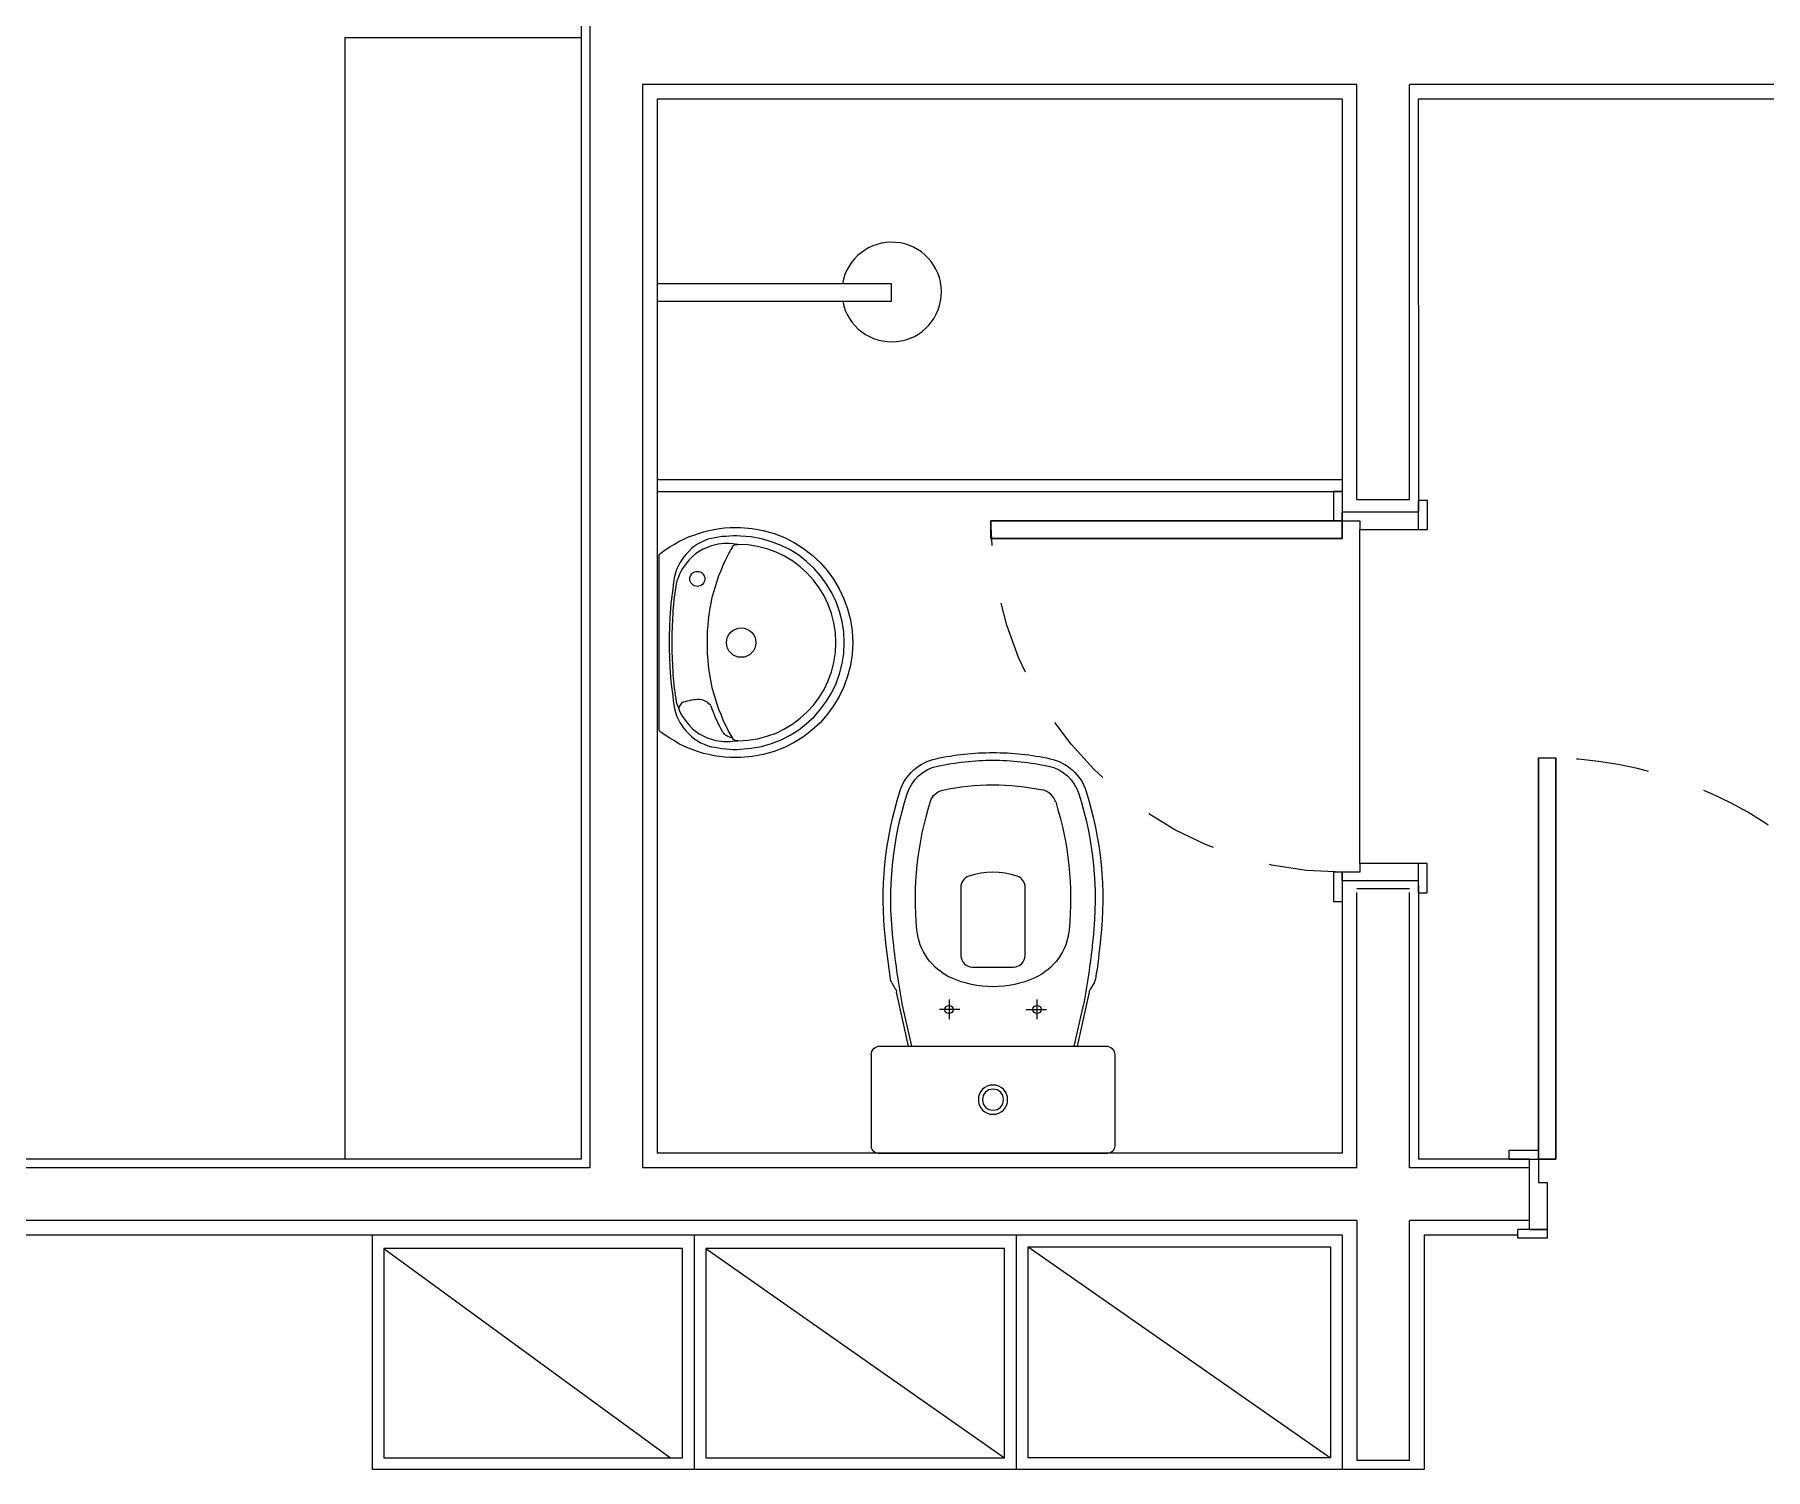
# Model space of a CAD drawing. Header units: millimetres. Extents: x 188.6 to 263.2, y 40.1 to 120.1.
# Drawn here: x 217.963 to 220.919, y 89.595 to 92.045 of the extents above; entities that cross this region are included whole.
import ezdxf

# ---------------------------------------------------------------- set-up
doc = ezdxf.new("R2010")
doc.units = ezdxf.units.MM
doc.linetypes.add('_XREF_APTOS 603 E 604$0$HIDDEN2', pattern=[0.1875, 0.125, -0.0625])
doc.linetypes.add('_XREF_APTOS 603 E 604$0$XREF-TIPO$0$HIDDEN2', pattern=[0.1875, 0.125, -0.0625])
for name, color, linetype in [('_XREF_APTOS 603 E 604$0$A-MC-ALVENARIA', 8, 'Continuous'), ('_XREF_APTOS 603 E 604$0$L-MC-LAYOUT MOLHADO', 8, 'Continuous'), ('_XREF_APTOS 603 E 604$0$R-MC-REBOCO', 8, 'Continuous'), ('_XREF_APTOS 603 E 604$0$V-MC-VISTA2', 8, 'Continuous'), ('_XREF_APTOS 603 E 604$0$XREF-TIPO$0$E-MC-ESQUADRIAS', 8, 'Continuous'), ('_XREF_APTOS 603 E 604$0$XREF-TIPO$0$V-MC-VISTA2', 8, 'Continuous'), ('ARQ', 8, 'Continuous')]:
    doc.layers.add(name, color=color, linetype=linetype)
doc.layers.add('_XREF_APTOS 603 E 604$0$L-MC-LAYOUT', color=8, linetype='Continuous', lineweight=5)

# ---------------------------------------------------------------- blocks, each defined once
blk = doc.blocks.new('_XREF_APTOS 603 E 604$0$CHUVEIRO')
for p, q in [((216.39, 104.5199), (216.39, 104.9199)), ((216.39, 104.9199), (216.42, 104.9199)), ((216.42, 104.9199), (216.42, 104.5199))]:
    blk.add_line(p, q)
at = {"extrusion": (0, 0, -1)}
blk.add_ellipse((216.4058, 104.9204), major_axis=(-0.0851, 0), ratio=1, start_param=4.898771, end_param=10.827741, dxfattribs=at)
blk = doc.blocks.new('_XREF_APTOS 603 E 604$0$XREF-TIPO$0$A$C281A5909')
at = {"layer": 'ARQ'}
for p, q in [((0.05, 0.755), (0.08, 0.755)), ((0.05, 0.155), (0.05, 0.755)), ((0.08, 0.755), (0.05, 0.755)), ((0.05, 0.755), (0.05, 0.155)), ((0.08, 0.755), (0.08, 0.155)), ((0.08, 0.155), (0.08, 0.755)), ((0.035, 0.025), (0.035, 0.155)), ((0.08, 0.155), (0.05, 0.155)), ((0.05, 0.155), (0.08, 0.155)), ((0.665, 0.025), (0.665, 0.155)), ((0.635, 0.125), (0.065, 0.125))]:
    blk.add_line(p, q, dxfattribs=at)
at = {"layer": 'ARQ', "lineweight": 13}
for p, q in [((0, 0.155), (0, 0.17)), ((0, 0.17), (0.05, 0.17)), ((0, 0.155), (0.05, 0.155)), ((0.05, 0.155), (0.035, 0.155)), ((0.05, 0.155), (0.05, 0.125)), ((0.65, 0.155), (0.65, 0.17)), ((0.65, 0.17), (0.7, 0.17)), ((0.665, 0.155), (0.65, 0.155)), ((0.65, 0.125), (0.65, 0.155)), ((0.65, 0.155), (0.7, 0.155)), ((0.7, 0.17), (0.7, 0.155)), ((0.05, 0.125), (0.065, 0.125)), ((0.065, 0.125), (0.065, 0.0095)), ((0.635, 0.025), (0.635, 0.125)), ((0.635, 0.125), (0.65, 0.125)), ((0.065, 0.0345), (0.065, 0.0195)), ((0.635, 0.01), (0.635, 0.0325)), ((0.015, 0.0095), (0.015, 0.025)), ((0.065, 0.025), (0.015, 0.025)), ((0.065, 0.0095), (0.015, 0.0095)), ((0.685, 0.025), (0.635, 0.025)), ((0.685, 0.01), (0.635, 0.01)), ((0.685, 0.025), (0.685, 0.01))]:
    blk.add_line(p, q, dxfattribs=at)
at = {"layer": 'ARQ', "color": 8, "linetype": '_XREF_APTOS 603 E 604$0$XREF-TIPO$0$HIDDEN2'}
blk.add_arc((0.05, 0.155), 0.6, 0, 90, dxfattribs=at)
blk = doc.blocks.new('_XREF_APTOS 603 E 604$0$A$C433F3541')
at = {"layer": 'ARQ'}
for p, q in [((0.05, 0.135), (0.05, 0.82)), ((0.05, 0.82), (0.05, 0.135)), ((0.05, 0.82), (0.08, 0.82)), ((0.08, 0.82), (0.08, 0.135)), ((0.08, 0.135), (0.08, 0.82)), ((0, 0.15), (0.05, 0.15)), ((0, 0.135), (0, 0.15)), ((0.75, 0.15), (0.8, 0.15)), ((0.75, 0.135), (0.75, 0.15)), ((0.8, 0.15), (0.8, 0.135)), ((0, 0.135), (0.05, 0.135)), ((0.035, 0.015), (0.035, 0.135)), ((0.05, 0.14), (0.05, 0.095)), ((0.08, 0.135), (0.05, 0.135)), ((0.05, 0.135), (0.08, 0.135)), ((0.75, 0.095), (0.75, 0.14)), ((0.765, 0.135), (0.75, 0.135)), ((0.75, 0.135), (0.8, 0.135)), ((0.765, 0.135), (0.765, 0.015)), ((0.05, 0.095), (0.065, 0.095)), ((0.065, 0.095), (0.065, 0.015)), ((0.735, 0.095), (0.75, 0.095)), ((0.735, 0.015), (0.735, 0.095)), ((0.015, 0), (0.015, 0.015)), ((0.065, 0.015), (0.015, 0.015)), ((0.065, 0), (0.015, 0)), ((0.035, 0.015), (0.065, 0.015)), ((0.065, 0.015), (0.065, 0)), ((0.735, 0), (0.735, 0.015)), ((0.735, 0.015), (0.775, 0.015)), ((0.785, 0.015), (0.735, 0.015)), ((0.785, 0), (0.735, 0)), ((0.785, 0.015), (0.785, 0))]:
    blk.add_line(p, q, dxfattribs=at)
at = {"layer": 'ARQ', "color": 8, "linetype": '_XREF_APTOS 603 E 604$0$HIDDEN2'}
blk.add_arc((0.0627, 0.1328), 0.6873, 0.1848, 91.0562, dxfattribs=at)
blk = doc.blocks.new('_XREF_APTOS 603 E 604$0$A$C50AA2380')
at = {"layer": '_XREF_APTOS 603 E 604$0$L-MC-LAYOUT', "extrusion": (0, 0, -1)}
for p, q in [((0.0686, 0.2914), (0.0745, 0.2813)), ((0.0972, 0.1833), (0.0767, 0.2756)), ((0.3854, 0.1833), (0.4059, 0.2756)), ((0.414, 0.2914), (0.4081, 0.2813)), ((0.1846, 0.2457), (0.1498, 0.2457)), ((0.1663, 0.2627), (0.1663, 0.2293)), ((0.2979, 0.2457), (0.3328, 0.2457)), ((0.3163, 0.2627), (0.3163, 0.2293)), ((0.0484, 0.1833), (0.4342, 0.1833)), ((0.0334, 0.1683), (0.0334, 0.0123)), ((0.4492, 0.1683), (0.4492, 0.0123)), ((0.0454, 0.0003), (0.4372, 0.0003))]:
    blk.add_line(p, q, dxfattribs=at)
at = {"layer": '_XREF_APTOS 603 E 604$0$L-MC-LAYOUT', "color": 9, "extrusion": (0, 0, -1)}
for p, q in [((0.1025, 0.1833), (0.0864, 0.2557)), ((0.3801, 0.1833), (0.3962, 0.2557))]:
    blk.add_line(p, q, dxfattribs=at)
blk.add_lwpolyline([(-0.2001, 0.4735, -0.323845), (-0.1863, 0.4545), (-0.1863, 0.3382, -0.414214), (-0.2063, 0.3182), (-0.2763, 0.3182, -0.414214), (-0.2963, 0.3382), (-0.2963, 0.4545, -0.000018), (-0.2963, 0.4545, -0.323824), (-0.2825, 0.4735, -0.160379), (-0.2001, 0.4735, 0.160379)], format="xyb", dxfattribs=at)
at = {"layer": '_XREF_APTOS 603 E 604$0$L-MC-LAYOUT', "extrusion": (0, 0, -1)}
blk.add_lwpolyline([(-0.3127, 0.2999, 0.105502), (-0.2413, 0.2847, 0.105502), (-0.1699, 0.2999)], format="xyb", dxfattribs=at)
at = {"layer": '_XREF_APTOS 603 E 604$0$L-MC-LAYOUT'}
for centre in [(0.1663, 0.2457), (0.3163, 0.2457)]:
    blk.add_circle(centre, 0.007, dxfattribs=at)
at = {"layer": '_XREF_APTOS 603 E 604$0$L-MC-LAYOUT', "extrusion": (0, 0, -1)}
for radius in [0.025, 0.018]:
    blk.add_circle((-0.2413, 0.0918), radius, dxfattribs=at)
for centre, radius, start, end in [((-0.2412, 0.2221), 0.4624, 77.837, 90.0069), ((-0.2413, 0.2221), 0.4624, 89.9931, 102.163), ((-0.1613, 0.593), 0.083, 17.5138, 77.8297), ((-0.3213, 0.593), 0.083, 102.1703, 162.4862), ((-0.2413, 0.2221), 0.4074, 77.8291, 90.0002), ((-0.2412, 0.2222), 0.4074, 90.0119, 102.0081), ((-0.6665, 0.4336), 0.6127, 353.7289, 17.51), ((-0.6665, 0.4337), 0.5577, 354.6802, 17.5085), ((-0.1613, 0.593), 0.028, 17.5066, 77.8279), ((0.1839, 0.4337), 0.5577, 162.6211, 185.3198), ((0.1839, 0.4336), 0.6127, 162.49, 186.2711), ((-1.5608, 0.5207), 1.5111, 351.5285, 354.1727), ((-0.2107, 0.3912), 0.0999, 294.0885, 354.6746), ((-0.2719, 0.3912), 0.0999, 185.3254, 245.9115), ((1.08, 0.5212), 1.513, 185.8403, 188.4774), ((-0.0859, 0.3014), 0.02, 329.8981, 351.5901), ((-0.3966, 0.3014), 0.02, 188.5565, 210.108), ((-0.0572, 0.2713), 0.02, 149.925, 167.6324), ((-0.4255, 0.2712), 0.0201, 12.5492, 30.1035), ((-0.0484, 0.1683), 0.015, 359.9948, 90.0052), ((-0.4342, 0.1683), 0.015, 89.9948, 180.0052), ((-0.0454, 0.0123), 0.012, 270.0046, 359.9954), ((-0.4372, 0.0123), 0.012, 180.0046, 269.9954)]:
    blk.add_arc(centre, radius, start, end, dxfattribs=at)
at = {"layer": '_XREF_APTOS 603 E 604$0$L-MC-LAYOUT', "color": 9, "extrusion": (0, 0, -1)}
for centre, radius, start, end in [((-0.1613, 0.593), 0.07, 17.5106, 77.832), ((-0.2413, 0.2221), 0.4494, 77.8311, 90.0006), ((-0.2413, 0.2221), 0.4494, 89.9994, 102.1689), ((-0.3213, 0.593), 0.07, 102.168, 162.4894), ((-0.6665, 0.4337), 0.5997, 353.7335, 17.5088), ((0.1839, 0.4337), 0.5997, 162.4912, 186.2665), ((-1.5611, 0.5234), 1.4988, 349.7178, 354.049), ((1.0785, 0.5234), 1.4988, 185.951, 190.2822)]:
    blk.add_arc(centre, radius, start, end, dxfattribs=at)
at = {"layer": '_XREF_APTOS 603 E 604$0$L-MC-LAYOUT'}
blk.add_arc((0.3197, 0.5913), 0.03, 17.3789, 77.9919, dxfattribs=at)
blk = doc.blocks.new('_XREF_APTOS 603 E 604$0$Lavatorio')
at = {"layer": 'ARQ'}
blk.add_line((-0.1584, 0), (0.1584, 0), dxfattribs=at)
for points in [[(0.1584, 0), (0.1584, 0), (0.1606, 0), (0.1623, -0.0006), (0.1634, -0.0017), (0.1645, -0.0033), (0.1645, -0.0033), (0.1705, -0.011), (0.1761, -0.0193), (0.181, -0.0281), (0.186, -0.0364), (0.1904, -0.0453), (0.1943, -0.0541), (0.1976, -0.0635), (0.2009, -0.0723), (0.2037, -0.0817), (0.2059, -0.0916), (0.2081, -0.101), (0.2097, -0.1109), (0.2108, -0.1203), (0.2114, -0.1303), (0.2114, -0.1402), (0.2114, -0.1501), (0.2114, -0.1501), (0.2097, -0.1711), (0.2059, -0.1915), (0.2004, -0.2114), (0.1932, -0.2302), (0.1838, -0.2484), (0.1733, -0.2655), (0.1612, -0.2809), (0.1474, -0.2958), (0.1325, -0.3091), (0.1165, -0.3207), (0.0988, -0.3312), (0.0806, -0.3394), (0.0618, -0.3466), (0.0419, -0.3516), (0.021, -0.3549), (0, -0.356)], [(0, -0.356), (0, -0.356), (-0.0215, -0.3549), (-0.0419, -0.3516), (-0.0618, -0.3466), (-0.0811, -0.3394), (-0.0993, -0.3312), (-0.1165, -0.3207), (-0.1325, -0.3091), (-0.1474, -0.2958), (-0.1612, -0.2809), (-0.1733, -0.2655), (-0.1838, -0.2484), (-0.1932, -0.2302), (-0.2004, -0.2114), (-0.2059, -0.1915), (-0.2097, -0.1711), (-0.2114, -0.1501), (-0.2114, -0.1501), (-0.2114, -0.1402), (-0.2114, -0.1303), (-0.2108, -0.1203), (-0.2097, -0.1109), (-0.2081, -0.101), (-0.2059, -0.0916), (-0.2037, -0.0817), (-0.2009, -0.0723), (-0.1976, -0.0635), (-0.1943, -0.0541), (-0.1904, -0.0453), (-0.186, -0.0364), (-0.181, -0.0281), (-0.1761, -0.0193), (-0.1705, -0.011), (-0.1645, -0.0033), (-0.1645, -0.0033), (-0.1634, -0.0017), (-0.1623, -0.0006), (-0.1606, 0), (-0.1584, 0)], [(0, -0.3405), (0, -0.3405), (0.0199, -0.3394), (0.0386, -0.3367), (0.0574, -0.3317), (0.0751, -0.3256), (0.0916, -0.3174), (0.1076, -0.308), (0.1225, -0.2969), (0.1363, -0.2848), (0.149, -0.271), (0.1606, -0.2567), (0.1705, -0.2406), (0.1788, -0.2241), (0.1855, -0.2064), (0.191, -0.1882), (0.1943, -0.1694), (0.1959, -0.1496), (0.1959, -0.1496), (0.1965, -0.143), (0.1965, -0.1358), (0.1959, -0.1292), (0.1954, -0.1225), (0.1948, -0.1159), (0.1937, -0.1093), (0.1926, -0.1027), (0.1915, -0.096), (0.1915, -0.096), (0.1899, -0.0894), (0.1871, -0.0828), (0.1843, -0.0767), (0.181, -0.0706), (0.1772, -0.0651), (0.1728, -0.0596), (0.1678, -0.0546), (0.1628, -0.0497), (0.1628, -0.0497), (0.1579, -0.0453), (0.1523, -0.0414), (0.1468, -0.0381), (0.1407, -0.0348), (0.1347, -0.032), (0.128, -0.0298), (0.1214, -0.0281), (0.1148, -0.027), (0.1148, -0.027), (0.1065, -0.0259), (0.0977, -0.0248), (0.0894, -0.0237), (0.0806, -0.0226), (0.0718, -0.0215), (0.0629, -0.021), (0.0546, -0.0199), (0.0458, -0.0193), (0.0458, -0.0193), (0.0403, -0.0193), (0.0348, -0.0188), (0.0287, -0.0188), (0.0232, -0.0188), (0.0171, -0.0182), (0.0116, -0.0182), (0.0055, -0.0182), (0, -0.0182), (0, -0.0182), (-0.0055, -0.0182), (-0.0116, -0.0182), (-0.0171, -0.0182), (-0.0226, -0.0188), (-0.0287, -0.0188), (-0.0342, -0.0188), (-0.0403, -0.0193), (-0.0458, -0.0193), (-0.0458, -0.0193), (-0.0546, -0.0199), (-0.0629, -0.021), (-0.0718, -0.0215), (-0.0806, -0.0226), (-0.0894, -0.0237), (-0.0977, -0.0248), (-0.1065, -0.0259), (-0.1148, -0.027), (-0.1148, -0.027), (-0.1214, -0.0281), (-0.128, -0.0298), (-0.1347, -0.032), (-0.1407, -0.0348), (-0.1468, -0.0381), (-0.1523, -0.0414), (-0.1579, -0.0453), (-0.1628, -0.0497), (-0.1628, -0.0497), (-0.1678, -0.0546), (-0.1728, -0.0596), (-0.1772, -0.0651), (-0.181, -0.0706), (-0.1843, -0.0767), (-0.1871, -0.0828), (-0.1899, -0.0894), (-0.1915, -0.096), (-0.1915, -0.096), (-0.1926, -0.1027), (-0.1937, -0.1093), (-0.1948, -0.1159), (-0.1954, -0.1225), (-0.1959, -0.1292), (-0.1965, -0.1358), (-0.1965, -0.143), (-0.1959, -0.1496), (-0.1959, -0.1496), (-0.1943, -0.1694), (-0.191, -0.1882), (-0.1855, -0.2064), (-0.1788, -0.2241), (-0.1705, -0.2406), (-0.1606, -0.2567), (-0.149, -0.271), (-0.1363, -0.2848), (-0.1225, -0.2969), (-0.1076, -0.308), (-0.0916, -0.3174), (-0.0751, -0.3256), (-0.0574, -0.3317), (-0.0386, -0.3367), (-0.0199, -0.3394), (0, -0.3405)], [(0.1744, -0.1341), (0.1744, -0.1341), (0.175, -0.1341), (0.1755, -0.1341), (0.1755, -0.1347), (0.1761, -0.1347), (0.1761, -0.1347), (0.1783, -0.1369), (0.1799, -0.1391), (0.1805, -0.1418), (0.1805, -0.1446), (0.1805, -0.1446), (0.181, -0.1396), (0.1816, -0.1347), (0.1821, -0.1292), (0.1821, -0.1242), (0.1821, -0.1192), (0.1816, -0.1137), (0.181, -0.1087), (0.1799, -0.1038), (0.1799, -0.1038), (0.1777, -0.096), (0.175, -0.0883), (0.1717, -0.0806), (0.1678, -0.0734), (0.1634, -0.0668), (0.1579, -0.0607), (0.1523, -0.0552), (0.1457, -0.0497), (0.1457, -0.0497), (0.1413, -0.0464), (0.1363, -0.0431), (0.1308, -0.0397), (0.1258, -0.0375), (0.1203, -0.0353), (0.1148, -0.0331), (0.1087, -0.0315), (0.1032, -0.0304), (0.1032, -0.0304), (0.0966, -0.0293), (0.0905, -0.0287), (0.0839, -0.0276), (0.0773, -0.027), (0.0712, -0.0265), (0.0646, -0.0259), (0.0585, -0.0254), (0.0519, -0.0248), (0.0453, -0.0243), (0.0392, -0.0243), (0.0326, -0.0237), (0.0259, -0.0237), (0.0193, -0.0232), (0.0132, -0.0232), (0.0066, -0.0232), (0, -0.0232), (0, -0.0232), (-0.0066, -0.0232), (-0.0132, -0.0232), (-0.0193, -0.0232), (-0.0259, -0.0237), (-0.0326, -0.0237), (-0.0392, -0.0243), (-0.0453, -0.0243), (-0.0519, -0.0248), (-0.0585, -0.0254), (-0.0646, -0.0259), (-0.0712, -0.0265), (-0.0773, -0.027), (-0.0839, -0.0276), (-0.0905, -0.0287), (-0.0966, -0.0293), (-0.1032, -0.0304), (-0.1032, -0.0304), (-0.1087, -0.0315), (-0.1148, -0.0331), (-0.1203, -0.0353), (-0.1258, -0.0375), (-0.1308, -0.0397), (-0.1358, -0.0431), (-0.1407, -0.0464), (-0.1452, -0.0497), (-0.1452, -0.0497), (-0.1518, -0.0552), (-0.1579, -0.0607), (-0.1628, -0.0668), (-0.1678, -0.0734), (-0.1717, -0.0806), (-0.175, -0.0883), (-0.1777, -0.096), (-0.1799, -0.1038), (-0.1799, -0.1038), (-0.181, -0.1087), (-0.1816, -0.1137), (-0.1821, -0.1192), (-0.1821, -0.1242), (-0.1821, -0.1292), (-0.1816, -0.1347), (-0.181, -0.1396), (-0.1805, -0.1446), (-0.1805, -0.1446), (-0.1805, -0.1418), (-0.1799, -0.1391), (-0.1783, -0.1369), (-0.1761, -0.1347), (-0.1761, -0.1347), (-0.1755, -0.1347), (-0.175, -0.1341), (-0.175, -0.1341), (-0.1744, -0.1341)], [(-0.1744, -0.1341), (-0.1744, -0.1341), (-0.1744, -0.1314), (-0.1739, -0.1292), (-0.1728, -0.1264), (-0.1717, -0.1242), (-0.1705, -0.122), (-0.1683, -0.1203), (-0.1667, -0.1187), (-0.1645, -0.117), (-0.1645, -0.117), (-0.1595, -0.1143), (-0.1545, -0.1115), (-0.149, -0.1087), (-0.1441, -0.1065), (-0.1385, -0.1038), (-0.133, -0.1016), (-0.128, -0.0999), (-0.1225, -0.0977), (-0.1225, -0.0977), (-0.1187, -0.096), (-0.1154, -0.0944), (-0.1126, -0.0916), (-0.1098, -0.0889), (-0.1082, -0.0856), (-0.1065, -0.0822), (-0.1054, -0.0784), (-0.1049, -0.0745), (-0.1049, -0.0745), (-0.1049, -0.0706), (-0.1054, -0.0668), (-0.1054, -0.0629), (-0.106, -0.0591), (-0.1071, -0.0552), (-0.1076, -0.0513), (-0.1087, -0.0475), (-0.1098, -0.0442), (-0.1098, -0.0442), (-0.1104, -0.0436), (-0.1104, -0.0431), (-0.1104, -0.0425), (-0.1109, -0.0419), (-0.1109, -0.0419), (-0.1137, -0.0392), (-0.1176, -0.037), (-0.1214, -0.0364), (-0.1253, -0.037)], [(0.1744, -0.1341), (0.1744, -0.1341), (0.1711, -0.1319), (0.1678, -0.1297), (0.1645, -0.128), (0.1606, -0.1264), (0.1606, -0.1264), (0.1512, -0.1214), (0.1418, -0.117), (0.1319, -0.1131), (0.1225, -0.1093), (0.1126, -0.106), (0.1027, -0.1027), (0.0927, -0.0999), (0.0828, -0.0971), (0.0723, -0.0949), (0.0624, -0.0933), (0.0519, -0.0916), (0.0414, -0.09), (0.0315, -0.0894), (0.021, -0.0883), (0.0105, -0.0883), (0, -0.0883), (0, -0.0883), (-0.0105, -0.0883), (-0.021, -0.0883), (-0.0315, -0.0894), (-0.0414, -0.09), (-0.0519, -0.0916), (-0.0624, -0.0933), (-0.0723, -0.0949), (-0.0828, -0.0971), (-0.0927, -0.0999), (-0.1027, -0.1027), (-0.1126, -0.106), (-0.1225, -0.1093), (-0.1319, -0.1131), (-0.1418, -0.117), (-0.1512, -0.1214), (-0.1606, -0.1264), (-0.1606, -0.1264), (-0.1645, -0.128), (-0.1678, -0.1297), (-0.1711, -0.1319), (-0.1744, -0.1341)]]:
    blk.add_lwpolyline(points, dxfattribs=at)
for centre, radius in [((0.1171, -0.0702), 0.0139), ((0, -0.1508), 0.0271)]:
    blk.add_circle(centre, radius, dxfattribs=at)
blk.add_arc((0, -0.1446), 0.1805, 180, 0, dxfattribs=at)
blk = doc.blocks.new('A$C0BE265FA')
at = {"layer": '_XREF_APTOS 603 E 604$0$A-MC-ALVENARIA'}
for p, q in [((7.5899, 4.2551), (7.5899, 2.2151)), ((8.9, 4.0651), (7.6799, 4.0651)), ((7.6799, 4.0651), (7.6799, 2.2151)), ((8.9, 3.3563), (8.9, 4.0651)), ((10.98, 4.0651), (8.9899, 4.0651)), ((8.99, 3.3563), (8.9899, 4.0651)), ((8.9, 3.3563), (8.99, 3.3563)), ((8.9, 2.6924), (8.99, 2.6924)), ((8.9, 2.2151), (8.9, 2.6852)), ((8.99, 2.2151), (8.99, 2.6852)), ((7.5899, 2.2151), (4.51, 2.2151)), ((8.9, 2.2151), (7.6799, 2.2151)), ((9.1949, 2.2151), (8.99, 2.2151)), ((9.0949, 2.2151), (9.0949, 2.2151)), ((8.9, 2.1251), (4.51, 2.1251)), ((8.9, 2.1251), (8.9, 1.7151)), ((9.1949, 2.1251), (8.99, 2.1251)), ((8.99, 1.7151), (8.99, 2.1251)), ((8.99, 1.7151), (8.9, 1.7151))]:
    blk.add_line(p, q, dxfattribs=at)
at = {"layer": '_XREF_APTOS 603 E 604$0$L-MC-LAYOUT'}
for p, q in [((7.2183, 2.1001), (7.2183, 1.7001)), ((7.7683, 2.1001), (7.7683, 1.7001)), ((7.7683, 2.1001), (7.7683, 1.7001)), ((8.3183, 2.1001), (8.3183, 1.7001)), ((8.3183, 2.1001), (8.3183, 1.7001)), ((8.875, 2.1001), (8.875, 1.7001)), ((7.2383, 2.0775), (7.7275, 1.7201)), ((7.7883, 2.0775), (8.2983, 1.7201)), ((8.3383, 2.0801), (8.855, 1.7201)), ((8.875, 1.7001), (7.2183, 1.7001))]:
    blk.add_line(p, q, dxfattribs=at)
for points in [[(7.1719, 4.1457), (7.5749, 4.1457), (7.5749, 2.2301), (7.1719, 2.2301)], [(7.7483, 2.0775), (7.2383, 2.0775), (7.2383, 1.7201), (7.7483, 1.7201)], [(8.2983, 2.0775), (7.7883, 2.0775), (7.7883, 1.7201), (8.2983, 1.7201)], [(8.3383, 2.0801), (8.855, 2.0801), (8.855, 1.7201), (8.3383, 1.7201)]]:
    blk.add_lwpolyline(points, close=True, dxfattribs=at)
at = {"layer": '_XREF_APTOS 603 E 604$0$R-MC-REBOCO'}
for p, q in [((7.5749, 4.2501), (7.5749, 2.2301)), ((8.875, 4.0401), (7.7049, 4.0401)), ((7.7049, 4.0401), (7.7049, 2.2401)), ((8.875, 4.0401), (8.875, 3.2913)), ((9.0049, 4.0401), (9.005, 3.3367)), ((11.005, 4.0401), (9.0049, 4.0401)), ((8.875, 3.3901), (7.7049, 3.3901)), ((8.875, 2.6971), (8.875, 2.2401)), ((9.005, 2.6971), (9.005, 2.2301)), ((7.5749, 2.2301), (4.515, 2.2301)), ((8.875, 2.2401), (7.7049, 2.2401)), ((9.1949, 2.2301), (9.005, 2.2301)), ((9.2399, 2.2301), (9.2099, 2.2301)), ((8.875, 2.1001), (4.495, 2.1001)), ((8.875, 2.1001), (8.875, 1.7001)), ((9.1749, 2.1001), (9.015, 2.1001)), ((9.015, 2.1001), (9.015, 1.7001)), ((9.015, 1.7001), (8.875, 1.7001))]:
    blk.add_line(p, q, dxfattribs=at)
at = {"layer": '_XREF_APTOS 603 E 604$0$XREF-TIPO$0$V-MC-VISTA2'}
blk.add_line((7.7049, 3.3701), (8.875, 3.3701), dxfattribs=at)
at = {"layer": '_XREF_APTOS 603 E 604$0$L-MC-LAYOUT', "rotation": 359.9999988949}
blk.add_blockref('_XREF_APTOS 603 E 604$0$A$C50AA2380', (8.0372, 2.2398), dxfattribs=at)
at = {"layer": '_XREF_APTOS 603 E 604$0$L-MC-LAYOUT MOLHADO', "xscale": -1, "rotation": 270}
blk.add_blockref('_XREF_APTOS 603 E 604$0$CHUVEIRO', (-96.815, -212.6949), dxfattribs=at)
at = {"layer": '_XREF_APTOS 603 E 604$0$L-MC-LAYOUT MOLHADO', "xscale": 0.9285714285714286, "yscale": 0.9285714285714286, "zscale": 0.9285714285714286, "rotation": 90}
blk.add_blockref('_XREF_APTOS 603 E 604$0$Lavatorio', (7.7084, 3.1122), dxfattribs=at)
at = {"layer": '_XREF_APTOS 603 E 604$0$V-MC-VISTA2'}
blk.add_blockref('_XREF_APTOS 603 E 604$0$A$C433F3541', (9.1599, 2.0951), dxfattribs=at)
at = {"layer": '_XREF_APTOS 603 E 604$0$XREF-TIPO$0$E-MC-ESQUADRIAS', "xscale": -1, "rotation": 90}
blk.add_blockref('_XREF_APTOS 603 E 604$0$XREF-TIPO$0$A$C281A5909', (9.03, 3.3701), dxfattribs=at)

msp = doc.modelspace()

# ---------------------------------------------------------------- block references
at = {"layer": 'ARQ'}
msp.add_blockref('A$C0BE265FA', (211.3213, 87.8947), dxfattribs=at)

doc.saveas('drawing.dxf')
